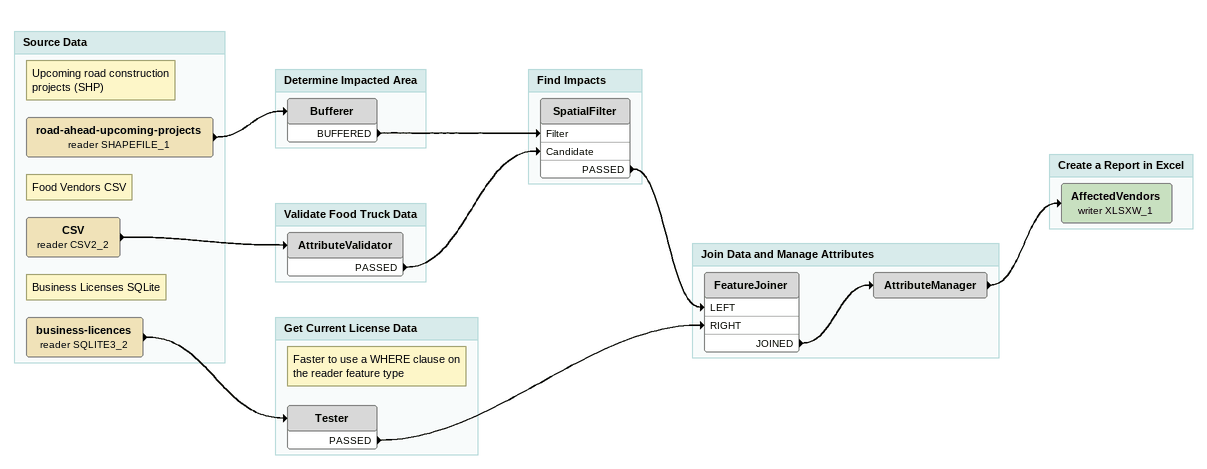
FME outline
Bookmark: Source Data
Note: Upcoming road construction projects (SHP)
road-ahead-upcoming-projects (reader SHAPEFILE_1)
    -> Bufferer
Note: Food Vendors CSV
CSV (reader CSV2_2)
    -> AttributeValidator
Note: Business Licenses SQLite
business-licences (reader SQLITE3_2)
    -> Tester

Bookmark: Determine Impacted Area
Bufferer
    BUFFERED -> SpatialFilter [Filter]

Bookmark: Validate Food Truck Data
AttributeValidator
    PASSED -> SpatialFilter [Candidate]

Bookmark: Find Impacts
SpatialFilter
    PASSED -> FeatureJoiner [LEFT]

Bookmark: Get Current License Data
Note: Faster to use a WHERE clause on the reader feature type
Tester
    PASSED -> FeatureJoiner [RIGHT]

Bookmark: Join Data and Manage Attributes
FeatureJoiner
    JOINED -> AttributeManager
AttributeManager
    -> AffectedVendors (writer XLSXW_1)

Bookmark: Create a Report in Excel
AffectedVendors (writer XLSXW_1)
